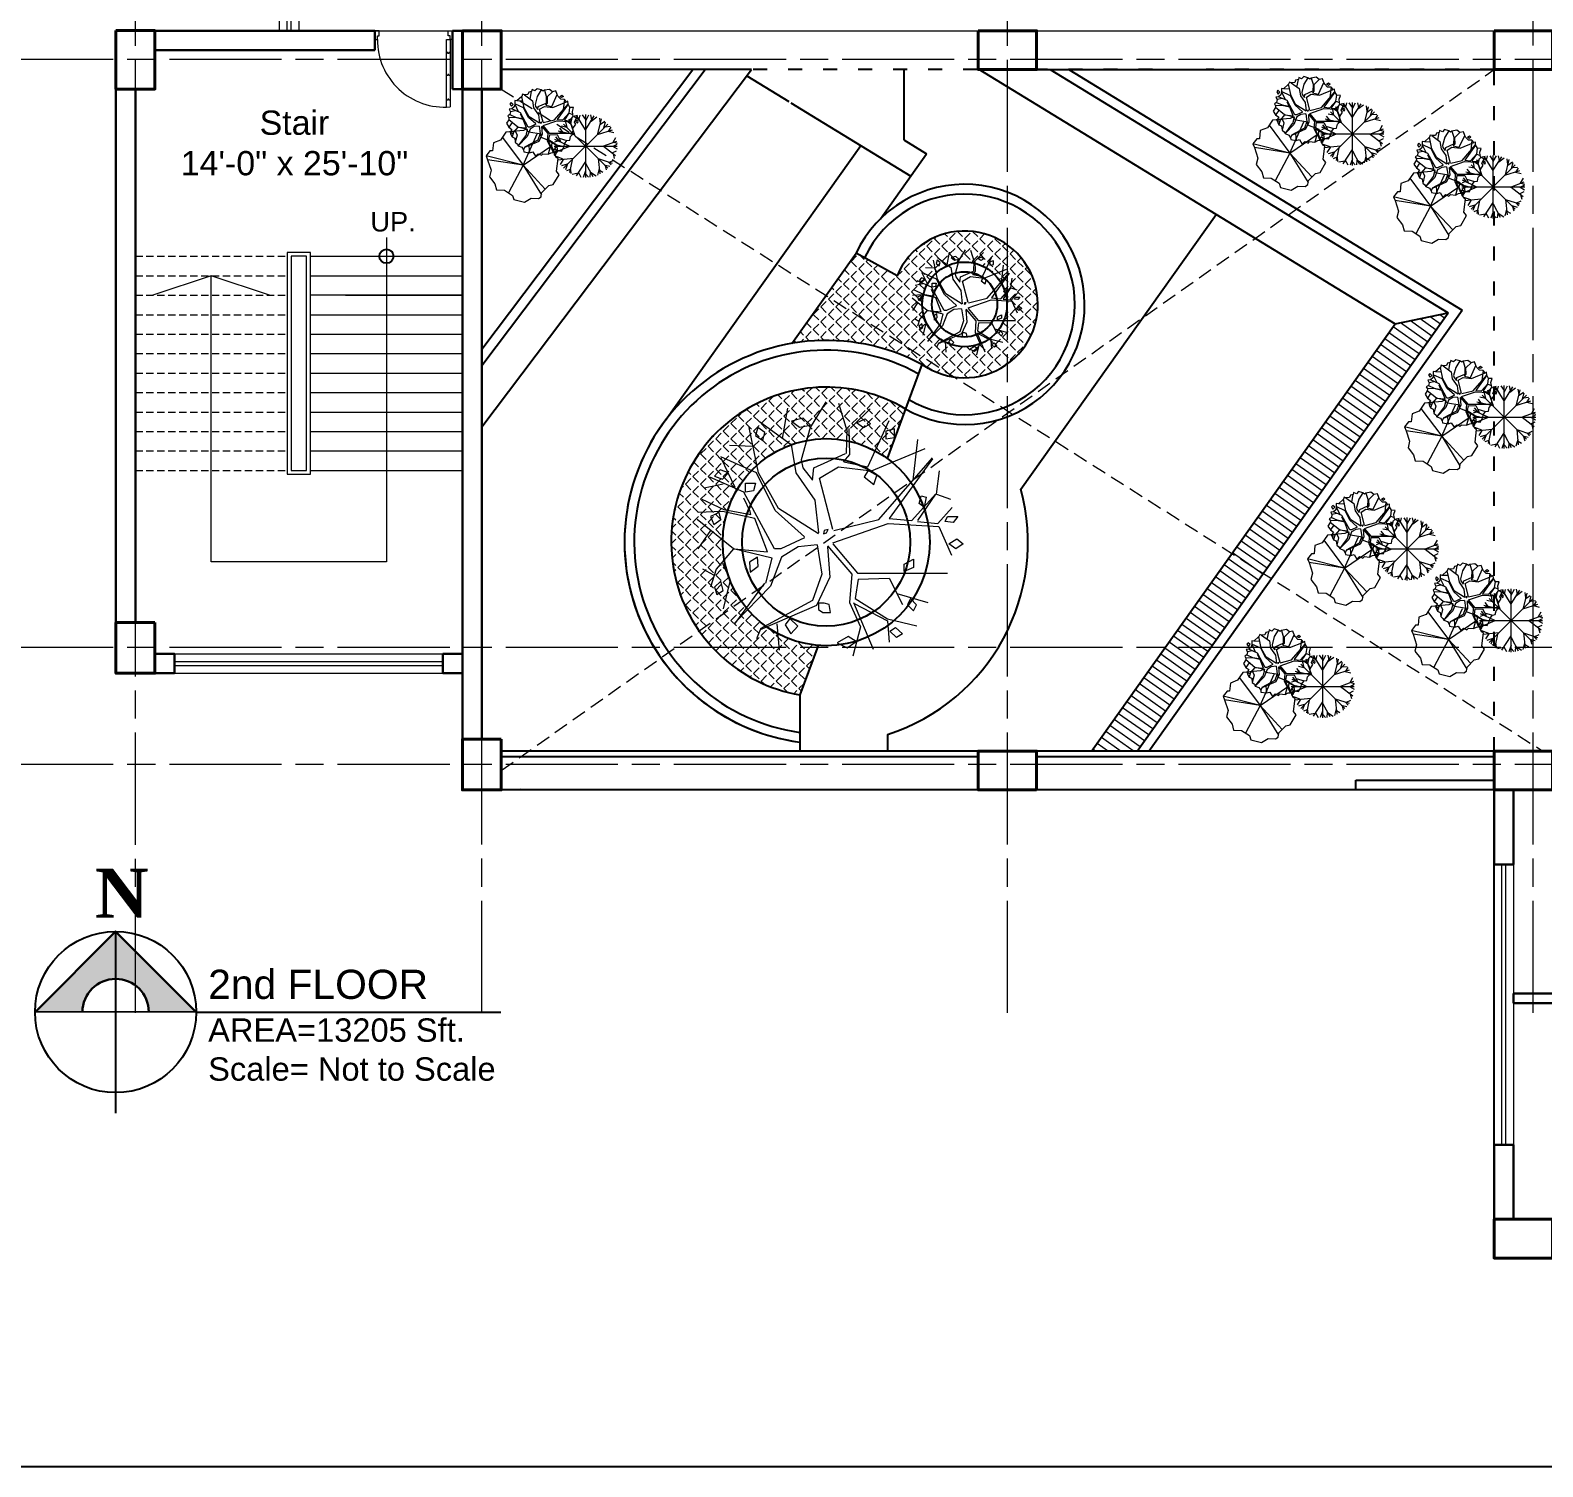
# Model space of a CAD drawing. Header units: inches. Extents: x -12 to 20935469, y -1604 to 24729220.
# Drawn here: x 20916800 to 20917577, y 24718738 to 24719476 of the extents above; entities that cross this region are included whole.
import ezdxf

# ---------------------------------------------------------------- set-up
doc = ezdxf.new("R2010")
doc.units = ezdxf.units.IN
doc.header["$LTSCALE"] = 0.03
doc.header["$MEASUREMENT"] = 0
for name, pattern in [('ACAD_ISO03W100', [30, 12, -18]), ('ACAD_ISO08W100', [36, 24, -3, 6, -3]), ('DASHED2', [0.375, 0.25, -0.125])]:
    doc.linetypes.add(name, pattern=pattern)
for name, color, linetype, lineweight in [('column', 1, 'Continuous', 40), ('Door', 7, 'Continuous', 18), ('Dot', 253, 'Continuous', 0), ('Gas', 21, 'Continuous', 5), ('Grid Line', 252, 'Continuous', 18), ('Hatch', 253, 'Continuous', 15), ('hatch-1', 253, 'Continuous', 5), ('ILLUSTR-TREE', 74, 'Continuous', 0), ('Low Wall', 7, 'Continuous', 30), ('Main Wall', 7, 'Continuous', 30), ('RAIL', 23, 'Continuous', 13), ('STAIR', 46, 'Continuous', 15), ('wind.', 150, 'Continuous', 20)]:
    doc.layers.add(name, color=color, linetype=linetype, lineweight=lineweight)
doc.layers.add('TEXT', color=7, linetype='Continuous')
doc.styles.add('2', font='swisscl.ttf')
doc.styles.add('ATTR', font='romans.shx', dxfattribs={"width": 0.8, "height": 0.7})
doc.styles.get("Standard").update_dxf_attribs({"font": 'timesbd.ttf'})

# ---------------------------------------------------------------- blocks, each defined once
blk = doc.blocks.new('fff')
at = {"layer": 'Grid Line', "color": 252, "linetype": 'ACAD_ISO08W100', "lineweight": 9, "ltscale": 80, "true_color": 0x939598}
for p, q in [((20830948.31, 24723521.1), (20830948.31, 24724698.78)), ((20831126.28, 24723521.11), (20831126.28, 24724698.79)), ((20831396.28, 24723521.11), (20831396.28, 24724698.79)), ((20831666.28, 24723521.12), (20831666.28, 24724698.8)), ((20833096.95, 24724010.75), (20830726.15, 24724010.75)), ((20833096.95, 24723708.72), (20830726.15, 24723708.72)), ((20833096.95, 24723648.75), (20830726.15, 24723648.75))]:
    blk.add_line(p, q, dxfattribs=at)
blk = doc.blocks.new('Door_45')
at = {"layer": 'Door'}
for p, q in [((1.5, 4.97), (1.5, 43.97)), ((3.5, 44.03), (3.5, 4.97)), ((1.5, 40.03), (2.25, 40.03)), ((2.25, 40.03), (2.25, 39.53)), ((2.25, 39.53), (2.75, 39.53)), ((2.75, 39.53), (2.75, 40.03)), ((2.75, 40.03), (3.5, 40.03)), ((1.5, 25.77), (2.25, 25.77)), ((2.25, 25.77), (2.25, 25.27)), ((2.25, 25.27), (2.75, 25.27)), ((2.75, 25.77), (3.5, 25.77)), ((2.75, 25.27), (2.75, 25.77)), ((1.5, 12.57), (2.25, 12.57)), ((2.25, 12.57), (2.25, 13.07)), ((2.25, 13.07), (2.75, 13.07)), ((2.75, 13.07), (2.75, 12.57)), ((2.75, 12.57), (3.5, 12.57)), ((0, -0.03), (0, 4.97)), ((0, 4.97), (1.5, 4.97)), ((3.5, 4.97), (1.5, 4.97)), ((1.5, 4.97), (1.5, 2.97)), ((1.5, 2.97), (2.5, 2.97)), ((2.5, 2.97), (2.5, -0.03)), ((42.5, 3), (42.5, -0.03)), ((43.5, 3), (42.5, 3)), ((45, 5), (43.5, 5)), ((43.5, 5), (43.5, 3)), ((45, -0.03), (45, 5)), ((2.5, -0.03), (0, -0.03)), ((42.5, -0.03), (45, -0.03))]:
    blk.add_line(p, q, dxfattribs=at)
blk.add_arc((4.66, 5.26), 38.84, 359.62325, 94.66847, dxfattribs=at)
blk = doc.blocks.new('TREE_002')
at = {"layer": 'ILLUSTR-TREE'}
for p, q in [((-13173.6, 13892), (-13169.7, 13913.2)), ((-13143.4, 13917.5), (-13154.3, 13899.8)), ((-13134.5, 13916.7), (-13128.5, 13897)), ((-13126.1, 13899.3), (-13112.4, 13912.7)), ((-13190.1, 13868.1), (-13196.7, 13899.8)), ((-13190.6, 13899.8), (-13192.3, 13894.2)), ((-13185.7, 13896.3), (-13190.6, 13899.8)), ((-13189.5, 13904), (-13167.5, 13887.8)), ((-13159, 13906.3), (-13167.2, 13904.2)), ((-13167.2, 13904.2), (-13161.7, 13900)), ((-13161.7, 13900), (-13154, 13901.4)), ((-13154.3, 13899.8), (-13160.4, 13877.2)), ((-13154, 13901.4), (-13159, 13906.3)), ((-13129, 13881.5), (-13128.5, 13898.4)), ((-13127.4, 13899.1), (-13126.8, 13880.8)), ((-13122, 13903), (-13115.9, 13905.8)), ((-13117, 13899.4), (-13122, 13903)), ((-13112.1, 13902.3), (-13117, 13899.4)), ((-13115.9, 13905.8), (-13112.1, 13902.3)), ((-13114.1, 13872.3), (-13099.3, 13904.7)), ((-13095.4, 13898.8), (-13101.6, 13897.1)), ((-13095.4, 13892.7), (-13095.4, 13898.8)), ((-13192.3, 13894.2), (-13187.3, 13890.6)), ((-13187.3, 13890.6), (-13185.7, 13896.3)), ((-13167.5, 13887.8), (-13164.2, 13868.1)), ((-13101.6, 13897.1), (-13101.6, 13891.8)), ((-13101.6, 13891.8), (-13095.4, 13892.7)), ((-13079.5, 13891.3), (-13082.8, 13863.1)), ((-13191.7, 13868.1), (-13216.5, 13879.3)), ((-13216.5, 13878.6), (-13206.6, 13858.2)), ((-13193.9, 13886.4), (-13210.4, 13887.1)), ((-13160.4, 13877.2), (-13159.3, 13871.6)), ((-13151.6, 13871.6), (-13129.6, 13881.5)), ((-13126.8, 13880.8), (-13131.2, 13875.8)), ((-13111.4, 13869.5), (-13074, 13885)), ((-13106.4, 13835.6), (-13069, 13878.6)), ((-13069, 13877.9), (-13099.3, 13836.3)), ((-13217, 13870.2), (-13220.9, 13865.9)), ((-13211, 13868.1), (-13217, 13870.2)), ((-13215.4, 13863.8), (-13211, 13868.1)), ((-13178.5, 13842), (-13191.7, 13868.1)), ((-13176.3, 13843.4), (-13190.1, 13868.1)), ((-13164.2, 13868.1), (-13151, 13849)), ((-13159.3, 13871.6), (-13152.7, 13863.1)), ((-13152.7, 13863.1), (-13151.6, 13871.6)), ((-13147.7, 13864.5), (-13134.5, 13872.3)), ((-13134.5, 13872.3), (-13111.4, 13869.5)), ((-13130.7, 13875.8), (-13114.1, 13872.3)), ((-13113.9, 13869.7), (-13116.7, 13865.3)), ((-13107.8, 13866.2), (-13113.9, 13869.7)), ((-13109.8, 13860), (-13107.8, 13866.2)), ((-13066.3, 13853.2), (-13064.1, 13869.5)), ((-13214.8, 13860.3), (-13228, 13857.5)), ((-13200.5, 13854.7), (-13224.2, 13865.2)), ((-13220.9, 13865.9), (-13215.4, 13863.8)), ((-13199.2, 13860.9), (-13192.3, 13860.9)), ((-13199.2, 13854.7), (-13199.2, 13860.9)), ((-13193.7, 13855.6), (-13199.2, 13854.7)), ((-13192.3, 13860.9), (-13193.7, 13855.6)), ((-13138.4, 13828.6), (-13147.7, 13864.5)), ((-13116.7, 13865.3), (-13109.8, 13860)), ((-13229.7, 13849.7), (-13214.3, 13842.7)), ((-13179.1, 13815.2), (-13200.5, 13854.7)), ((-13196.1, 13841.3), (-13200.5, 13850.4)), ((-13151, 13849), (-13148.3, 13826.4)), ((-13083.3, 13834.9), (-13066.8, 13853.2)), ((-13066.8, 13853.2), (-13079.5, 13834.9)), ((-13078.2, 13846.8), (-13076.8, 13852.1)), ((-13074.7, 13844.2), (-13078.2, 13846.8)), ((-13076.8, 13852.1), (-13073.4, 13851.2)), ((-13073.4, 13851.2), (-13074.7, 13844.2)), ((-13066.3, 13853.2), (-13056.4, 13849.7)), ((-13207.7, 13815.2), (-13233, 13835.6)), ((-13215.4, 13841.3), (-13232.4, 13840.6)), ((-13217.6, 13840.6), (-13223.6, 13837.7)), ((-13223.6, 13837.7), (-13221.4, 13832.1)), ((-13221.4, 13832.1), (-13216.5, 13835.6)), ((-13216.5, 13835.6), (-13217.6, 13840.6)), ((-13192.8, 13836.3), (-13215.4, 13841.3)), ((-13214.3, 13842.7), (-13195.6, 13839.1)), ((-13195.6, 13839.1), (-13196.1, 13841.3)), ((-13184, 13813), (-13192.8, 13836.3)), ((-13158.2, 13823.6), (-13178.5, 13842)), ((-13148.3, 13825.7), (-13176.3, 13843.4)), ((-13137.8, 13827.9), (-13106.4, 13835.6)), ((-13099.3, 13836.3), (-13083.3, 13834.9)), ((-13065.2, 13832.8), (-13055.3, 13844.1)), ((-13060.2, 13834.2), (-13058.6, 13837.7)), ((-13058.6, 13837.7), (-13051.4, 13837.7)), ((-13051.4, 13837.7), (-13054.7, 13833.5)), ((-13223.6, 13827.9), (-13232.4, 13815.2)), ((-13144.4, 13827.9), (-13145, 13825.7)), ((-13145, 13825.7), (-13142.8, 13826.4)), ((-13141.7, 13828.6), (-13144.4, 13827.9)), ((-13142.8, 13826.4), (-13141.7, 13828.6)), ((-13138.4, 13819.4), (-13099.8, 13832.8)), ((-13099.8, 13832.8), (-13064.6, 13830.7)), ((-13079.5, 13834.2), (-13065.2, 13832.8)), ((-13064.6, 13830.7), (-13055.8, 13810.9)), ((-13054.7, 13833.5), (-13060.2, 13834.2)), ((-13207.7, 13815.2), (-13219.8, 13801.1)), ((-13180.7, 13808.8), (-13207.7, 13815.2)), ((-13207.1, 13815.2), (-13184, 13813)), ((-13174.7, 13815.2), (-13179.1, 13815.2)), ((-13158.2, 13822.9), (-13174.7, 13815.2)), ((-13162.6, 13816.6), (-13174.1, 13809.5)), ((-13149.4, 13818), (-13162.6, 13816.6)), ((-13149.4, 13818), (-13146.1, 13797.5)), ((-13142.2, 13817.3), (-13125.2, 13797.5)), ((-13142.2, 13816.6), (-13140.6, 13795.4)), ((-13138.4, 13818.7), (-13121.3, 13798.2)), ((-13057.6, 13818.7), (-13052.1, 13822.2)), ((-13052.7, 13815.2), (-13057.6, 13818.7)), ((-13047.7, 13818.7), (-13052.7, 13815.2)), ((-13052.1, 13822.2), (-13047.7, 13818.7)), ((-13215.4, 13805.3), (-13209.9, 13793.3)), ((-13191, 13809.5), (-13196.5, 13806)), ((-13196.5, 13806), (-13196, 13798.9)), ((-13196, 13798.9), (-13190.5, 13803.2)), ((-13190.5, 13803.2), (-13191, 13809.5)), ((-13185.1, 13791.2), (-13180.7, 13808.8)), ((-13174.1, 13809.5), (-13181.8, 13789.1)), ((-13088.8, 13804.4), (-13082.2, 13807.9)), ((-13088.8, 13799.5), (-13088.8, 13804.4)), ((-13082.2, 13807.9), (-13082.2, 13802.3)), ((-13221.4, 13796.8), (-13229.1, 13801.1)), ((-13219.8, 13801.1), (-13223.6, 13788.4)), ((-13216.5, 13792.6), (-13220.9, 13788.4)), ((-13214.8, 13786.2), (-13216.5, 13792.6)), ((-13209.9, 13793.3), (-13214.8, 13773.5)), ((-13146.1, 13797.5), (-13152.7, 13779.2)), ((-13140.6, 13795.4), (-13149.9, 13775.7)), ((-13125.2, 13797.5), (-13126.8, 13777.8)), ((-13120.7, 13794), (-13122.9, 13780.6)), ((-13121.3, 13798.2), (-13058.6, 13798.2)), ((-13120.7, 13794), (-13099.3, 13794.7)), ((-13099.3, 13794.7), (-13089.9, 13776.4)), ((-13082.2, 13802.3), (-13088.8, 13799.5)), ((-13220.9, 13788.4), (-13219.2, 13783.4)), ((-13219.2, 13783.4), (-13214.8, 13786.2)), ((-13206.6, 13763), (-13185.7, 13791.2)), ((-13181.8, 13789.1), (-13206.6, 13763.7)), ((-13093.8, 13784.1), (-13072.3, 13777.8)), ((-13152.7, 13779.2), (-13189, 13759.4)), ((-13149.9, 13775.7), (-13189, 13758.7)), ((-13144.4, 13777.3), (-13148.3, 13777.3)), ((-13148.3, 13777.3), (-13148.3, 13773)), ((-13148.3, 13773), (-13145.5, 13770.9)), ((-13141.1, 13776.5), (-13144.4, 13777.3)), ((-13140, 13770.9), (-13141.1, 13776.5)), ((-13126.8, 13777.8), (-13119.1, 13760.9)), ((-13124, 13777.8), (-13110.3, 13745.3)), ((-13123.5, 13777.1), (-13100.4, 13765.1)), ((-13122.9, 13780.6), (-13100.4, 13766.5)), ((-13084.4, 13780.7), (-13086.4, 13776.3)), ((-13086.4, 13776.3), (-13082.3, 13771.9)), ((-13080.2, 13776.3), (-13084.4, 13780.7)), ((-13082.3, 13771.9), (-13080.2, 13776.3)), ((-13177.4, 13763), (-13175.8, 13744.6)), ((-13168.3, 13766.6), (-13171.7, 13762.2)), ((-13171.7, 13762.2), (-13167.6, 13756)), ((-13162.8, 13761.3), (-13168.3, 13766.6)), ((-13167.6, 13756), (-13162.8, 13761.3)), ((-13145.5, 13770.9), (-13140, 13770.9)), ((-13119.1, 13760.9), (-13124.6, 13740.4)), ((-13100.4, 13766.5), (-13080, 13761.6)), ((-13100.4, 13765.1), (-13099.3, 13750.3)), ((-13189, 13758.7), (-13191.7, 13752.4)), ((-13127.7, 13754.2), (-13135.3, 13749.8)), ((-13128.4, 13746.3), (-13122.2, 13750.7)), ((-13122.2, 13750.7), (-13127.7, 13754.2)), ((-13098.8, 13757.8), (-13094.7, 13760.4)), ((-13094, 13753.4), (-13098.8, 13757.8)), ((-13094.7, 13760.4), (-13089.9, 13756)), ((-13089.9, 13756), (-13094, 13753.4)), ((-13135.3, 13749.8), (-13128.4, 13746.3))]:
    blk.add_line(p, q, dxfattribs=at)
at = {"layer": 'ILLUSTR-TREE', "style": 'ATTR', "width": 0.8, "flags": 9}
blk.add_attdef('ESTCODE', (-13144.4, 13827.9), '', height=1.05, dxfattribs=at)
blk = doc.blocks.new('TREE_009')
at = {"layer": 'ILLUSTR-TREE'}
for p, q in [((-12222.4, 13880.3), (-12222.4, 13870.7)), ((-12216.4, 13879.1), (-12222.4, 13880.3)), ((-12202.6, 13891.8), (-12216.4, 13879.1)), ((-12199.9, 13878.4), (-12216.4, 13879.1)), ((-12200.4, 13897.9), (-12202.6, 13891.8)), ((-12196, 13860.1), (-12202.6, 13891.8)), ((-12195.5, 13896.1), (-12200.4, 13897.9)), ((-12185.9, 13897), (-12195.5, 13896.1)), ((-12195.5, 13896.1), (-12173.5, 13879.8)), ((-12183.2, 13903.2), (-12185.9, 13897)), ((-12175.7, 13905.2), (-12183.2, 13903.2)), ((-12179.5, 13884.1), (-12175.7, 13905.2)), ((-12174.2, 13910.3), (-12175.7, 13905.2)), ((-12166.7, 13906.7), (-12174.2, 13910.3)), ((-12173.5, 13879.8), (-12170.2, 13860.1)), ((-12160.5, 13912.9), (-12166.7, 13906.7)), ((-12160.3, 13891.8), (-12166.3, 13869.3)), ((-12149.3, 13909.5), (-12160.5, 13912.9)), ((-12149.3, 13909.5), (-12160.3, 13891.8)), ((-12144, 13905.9), (-12149.3, 13909.5)), ((-12140.5, 13908.8), (-12144, 13905.9)), ((-12126.8, 13911.1), (-12140.5, 13908.8)), ((-12140.5, 13908.8), (-12134.4, 13889)), ((-12135, 13873.5), (-12134.4, 13890.4)), ((-12133.3, 13891.1), (-12132.7, 13872.8)), ((-12132.1, 13891.3), (-12118.3, 13904.7)), ((-12118.3, 13904.7), (-12126.8, 13911.1)), ((-12120.1, 13864.3), (-12105.2, 13896.8)), ((-12108.9, 13906.7), (-12118.3, 13904.7)), ((-12117.3, 13861.5), (-12079.9, 13877)), ((-12105.2, 13896.8), (-12108.9, 13906.7)), ((-12102.7, 13891.7), (-12105.2, 13896.8)), ((-12095.1, 13883.8), (-12102.7, 13891.7)), ((-12097.9, 13891.8), (-12092.4, 13895.4)), ((-12093, 13888.3), (-12097.9, 13891.8)), ((-12085.4, 13883.4), (-12095.1, 13883.8)), ((-12088, 13891.8), (-12093, 13888.3)), ((-12092.4, 13895.4), (-12088, 13891.8)), ((-12085.4, 13883.4), (-12088.7, 13855.2)), ((-12079.9, 13877), (-12085.4, 13883.4)), ((-12075.9, 13878.5), (-12079.9, 13877)), ((-12075, 13870.7), (-12075.9, 13878.5)), ((-12235.6, 13841.8), (-12241.6, 13838)), ((-12241.6, 13838), (-12238.4, 13832.6)), ((-12230.1, 13857.3), (-12237.5, 13856.5)), ((-12237.5, 13856.5), (-12234, 13849.5)), ((-12234, 13849.5), (-12235.6, 13841.8)), ((-12235.6, 13841.8), (-12220.2, 13834.7)), ((-12232, 13875), (-12235.4, 13870.6)), ((-12235.4, 13870.6), (-12231.3, 13864.4)), ((-12220.8, 13852.3), (-12234, 13849.5)), ((-12226.5, 13869.7), (-12232, 13875)), ((-12231.3, 13864.4), (-12226.5, 13869.7)), ((-12223.7, 13862.7), (-12230.1, 13857.3)), ((-12206.5, 13846.7), (-12230.1, 13857.3)), ((-12222.4, 13870.7), (-12223.7, 13862.7)), ((-12197.7, 13860.1), (-12222.4, 13871.4)), ((-12222.4, 13870.7), (-12212.5, 13850.2)), ((-12220.2, 13834.7), (-12201.5, 13831.2)), ((-12185, 13807.2), (-12206.5, 13846.7)), ((-12202.1, 13833.3), (-12206.5, 13842.5)), ((-12184.5, 13834), (-12197.7, 13860.1)), ((-12182.3, 13835.4), (-12196, 13860.1)), ((-12164.1, 13815.7), (-12184.5, 13834)), ((-12154.2, 13817.8), (-12182.3, 13835.4)), ((-12170.2, 13860.1), (-12157, 13841.1)), ((-12166.3, 13869.3), (-12165.2, 13863.6)), ((-12165.2, 13863.6), (-12158.6, 13855.2)), ((-12158.6, 13855.2), (-12157.5, 13863.6)), ((-12157.5, 13863.6), (-12135.5, 13873.5)), ((-12157, 13841.1), (-12154.2, 13818.5)), ((-12153.7, 13856.6), (-12140.5, 13864.3)), ((-12144.3, 13820.6), (-12153.7, 13856.6)), ((-12140.5, 13864.3), (-12117.3, 13861.5)), ((-12132.7, 13872.8), (-12137.2, 13867.9)), ((-12136.6, 13867.9), (-12120.1, 13864.3)), ((-12112.4, 13827.6), (-12075, 13870.7)), ((-12075, 13870), (-12105.2, 13828.4)), ((-12089.3, 13826.9), (-12072.8, 13845.3)), ((-12072.8, 13845.3), (-12085.4, 13826.9)), ((-12070, 13861.5), (-12075, 13870.7)), ((-12072.2, 13845.3), (-12070, 13861.5)), ((-12072.2, 13845.3), (-12062.3, 13841.8)), ((-12071.1, 13824.8), (-12061.2, 13836.1)), ((-12060.1, 13860.9), (-12070, 13861.5)), ((-12063.5, 13850.3), (-12060.1, 13860.9)), ((-12062.3, 13841.8), (-12063.5, 13850.3)), ((-12061.2, 13836.1), (-12062.3, 13841.8)), ((-12049.1, 13838.8), (-12061.2, 13836.1)), ((-12058, 13820.3), (-12049.1, 13838.8)), ((-12238.9, 13827.6), (-12245.1, 13817.7)), ((-12245.1, 13817.7), (-12238.4, 13807.2)), ((-12238.4, 13832.6), (-12238.9, 13827.6)), ((-12213.6, 13807.2), (-12238.9, 13827.6)), ((-12221.3, 13833.3), (-12238.4, 13832.6)), ((-12229.6, 13819.9), (-12238.4, 13807.2)), ((-12238.4, 13807.2), (-12229.9, 13800.9)), ((-12229.9, 13800.9), (-12235.1, 13793.1)), ((-12227.4, 13788.9), (-12235.1, 13793.1)), ((-12235.1, 13793.1), (-12232.7, 13786.8)), ((-12225.7, 13793.1), (-12229.6, 13780.4)), ((-12213.6, 13807.2), (-12225.7, 13793.1)), ((-12198.8, 13828.4), (-12221.3, 13833.3)), ((-12221.3, 13797.3), (-12215.8, 13785.3)), ((-12186.7, 13800.8), (-12213.6, 13807.2)), ((-12213.1, 13807.2), (-12190, 13805.1)), ((-12201.5, 13831.2), (-12202.1, 13833.3)), ((-12190, 13805.1), (-12198.8, 13828.4)), ((-12191.1, 13783.2), (-12186.7, 13800.8)), ((-12180.1, 13801.6), (-12187.8, 13781.1)), ((-12180.6, 13807.2), (-12185, 13807.2)), ((-12164.1, 13815), (-12180.6, 13807.2)), ((-12168.5, 13808.6), (-12180.1, 13801.6)), ((-12155.3, 13810), (-12168.5, 13808.6)), ((-12155.3, 13810), (-12152, 13789.6)), ((-12150.4, 13819.9), (-12150.9, 13817.8)), ((-12150.9, 13817.8), (-12148.7, 13818.5)), ((-12147.6, 13820.6), (-12150.4, 13819.9)), ((-12148.7, 13818.5), (-12147.6, 13820.6)), ((-12148.2, 13809.3), (-12131.1, 13789.6)), ((-12148.2, 13808.6), (-12146.5, 13787.4)), ((-12144.3, 13811.4), (-12105.8, 13824.8)), ((-12144.3, 13810.7), (-12127.2, 13790.3)), ((-12143.8, 13819.9), (-12112.4, 13827.6)), ((-12105.8, 13824.8), (-12070.6, 13822.7)), ((-12105.2, 13828.4), (-12089.3, 13826.9)), ((-12085.4, 13826.2), (-12071.1, 13824.8)), ((-12070.6, 13822.7), (-12061.8, 13803)), ((-12064.5, 13790.3), (-12061.4, 13796.5)), ((-12061.8, 13803), (-12053.9, 13815)), ((-12061.4, 13796.5), (-12061.8, 13803)), ((-12053.9, 13815), (-12058, 13820.3)), ((-12051.8, 13826.5), (-12053.9, 13822.1)), ((-12053.9, 13822.1), (-12049.7, 13817.7)), ((-12047.7, 13822.1), (-12051.8, 13826.5)), ((-12049.7, 13817.7), (-12047.7, 13822.1)), ((-12232.7, 13786.8), (-12229.6, 13780.4)), ((-12229.6, 13780.4), (-12222.4, 13777.1)), ((-12222.4, 13777.1), (-12220.8, 13765.6)), ((-12215.8, 13785.3), (-12220.8, 13765.6)), ((-12220.8, 13765.6), (-12214.8, 13760.4)), ((-12214.8, 13760.4), (-12212.5, 13755.7)), ((-12212.5, 13755), (-12191.6, 13783.2)), ((-12187.8, 13781.1), (-12212.5, 13755.7)), ((-12212.5, 13755.7), (-12202.4, 13751.6)), ((-12202.4, 13751.6), (-12197.7, 13744.4)), ((-12194.9, 13750.8), (-12197.7, 13744.4)), ((-12158.6, 13771.2), (-12194.9, 13751.5)), ((-12155.9, 13767.7), (-12194.9, 13750.8)), ((-12183.4, 13755), (-12181.7, 13736.7)), ((-12152, 13789.6), (-12158.6, 13771.2)), ((-12146.5, 13787.4), (-12155.9, 13767.7)), ((-12131.1, 13789.6), (-12132.7, 13769.8)), ((-12132.7, 13769.8), (-12125, 13752.9)), ((-12125, 13752.9), (-12130.5, 13732.4)), ((-12130, 13769.8), (-12116.2, 13737.4)), ((-12129.4, 13769.1), (-12106.3, 13757.1)), ((-12126.7, 13786), (-12128.9, 13772.6)), ((-12128.9, 13772.6), (-12106.3, 13758.5)), ((-12127.2, 13790.3), (-12064.5, 13790.3)), ((-12126.7, 13786), (-12105.2, 13786.7)), ((-12106.3, 13758.5), (-12086, 13753.6)), ((-12106.3, 13757.1), (-12105.2, 13742.3)), ((-12105.2, 13786.7), (-12095.9, 13768.4)), ((-12099.7, 13776.2), (-12078.3, 13769.8)), ((-12093.1, 13741), (-12086, 13753.6)), ((-12086, 13753.6), (-12084.8, 13761.3)), ((-12084.8, 13761.3), (-12078.3, 13769.8)), ((-12078.3, 13769.8), (-12070.4, 13771)), ((-12070.4, 13771), (-12068.3, 13781.5)), ((-12068.3, 13781.5), (-12063.5, 13786.8)), ((-12063.5, 13786.8), (-12064.5, 13790.3)), ((-12197.7, 13744.4), (-12196.9, 13739.2)), ((-12196.9, 13739.2), (-12181.7, 13736.7)), ((-12181.7, 13736.7), (-12172.8, 13739.2)), ((-12172.8, 13739.2), (-12165.3, 13726.9)), ((-12165.3, 13726.9), (-12157.7, 13733.9)), ((-12157.7, 13733.9), (-12148.8, 13729.5)), ((-12148.8, 13729.5), (-12144.6, 13733.9)), ((-12144.6, 13733.9), (-12130.5, 13732.4)), ((-12130.5, 13732.4), (-12122, 13736.6)), ((-12122, 13736.6), (-12116.2, 13737.4)), ((-12116.2, 13737.4), (-12112.3, 13748)), ((-12108.3, 13740.7), (-12113.8, 13737.2)), ((-12113.8, 13737.2), (-12113.2, 13730.1)), ((-12113.2, 13730.1), (-12107.7, 13734.4)), ((-12112.3, 13748), (-12105.2, 13742.3)), ((-12107.7, 13734.4), (-12108.3, 13740.7)), ((-12105.2, 13742.3), (-12093.1, 13741))]:
    blk.add_line(p, q, dxfattribs=at)
at = {"layer": 'ILLUSTR-TREE', "style": 'ATTR', "width": 0.8, "flags": 9}
blk.add_attdef('ESTCODE', (-12147.6, 13820.6), '', height=1.05, dxfattribs=at)
blk = doc.blocks.new('TREE_018')
at = {"layer": 'ILLUSTR-TREE'}
for p, q in [((-11106, 14107.7), (-11119.7, 14087.4)), ((-11115.1, 14094.2), (-11061.1, 14022.2)), ((-11060.6, 14112.1), (-11106, 14107.7)), ((-11061.1, 14022.2), (-11025.1, 14103.2)), ((-11053.7, 14115.6), (-11060.6, 14112.1)), ((-11046.1, 14107.7), (-11053.7, 14115.6)), ((-11014.5, 14102.4), (-11046.1, 14107.7)), ((-11014.5, 14094.4), (-11014.5, 14102.4)), ((-10985.6, 14083), (-11014.5, 14094.4)), ((-11147.2, 14059.2), (-11157.5, 14046)), ((-11140.4, 14059.2), (-11147.2, 14059.2)), ((-11138.3, 14080.3), (-11140.4, 14059.2)), ((-11119.7, 14087.4), (-11138.3, 14080.3)), ((-11061.1, 14022.2), (-10987.7, 14072.4)), ((-10987, 14070.6), (-10985.6, 14083)), ((-10975.3, 14042.4), (-10987, 14070.6)), ((-11061.1, 14022.2), (-11157.5, 14046)), ((-11157.5, 14046), (-11153.4, 14036.3)), ((-11061.1, 14022.2), (-11153.4, 14036.3)), ((-11153.4, 14036.3), (-11144.5, 14008.9)), ((-11061.1, 14022.2), (-11099.1, 13950.3)), ((-11061.1, 14022.2), (-11003.8, 13960)), ((-11061.1, 14022.2), (-11013.8, 13945.4)), ((-10970.5, 14039.8), (-10975.3, 14042.4)), ((-10974.6, 14006.3), (-10970.5, 14039.8)), ((-11144.5, 14008.9), (-11148.6, 13992.2)), ((-11148.6, 13992.2), (-11134.2, 13973.7)), ((-10982.9, 13971.9), (-10967.7, 13997.5)), ((-10967.7, 13997.5), (-10974.6, 14006.3)), ((-11134.2, 13973.7), (-11130, 13957.8)), ((-11130, 13957.8), (-11109.4, 13956.9)), ((-11109.4, 13956.9), (-11088.8, 13943.7)), ((-11088.8, 13943.7), (-11085.3, 13933.1)), ((-11021.4, 13935.7), (-11014.5, 13940.2)), ((-11014.5, 13940.2), (-11013.1, 13950.7)), ((-11013.1, 13950.7), (-10994.6, 13969.2)), ((-10994.6, 13969.2), (-10982.9, 13971.9)), ((-11085.3, 13933.1), (-11057.8, 13926)), ((-11057.8, 13926), (-11040.6, 13936.6)), ((-11040.6, 13936.6), (-11021.4, 13935.7))]:
    blk.add_line(p, q, dxfattribs=at)
at = {"layer": 'ILLUSTR-TREE', "style": 'ATTR', "width": 0.8, "flags": 9}
blk.add_attdef('ESTCODE', (-11061.1, 14022.2), '', height=1.05, dxfattribs=at)
blk = doc.blocks.new('TREE_007')
at = {"layer": 'ILLUSTR-TREE'}
for p, q in [((-12375.6, 14090.8), (-12501.6, 13964.8)), ((-12501.6, 14090.8), (-12375.6, 13964.8)), ((-12491.7, 14081.1), (-12495, 14097.3)), ((-12480.7, 14091), (-12492.8, 14099.4)), ((-12469.7, 14059.9), (-12485.7, 14105.1)), ((-12481.3, 14091.7), (-12477.4, 14109.3)), ((-12456, 14102.3), (-12471.4, 14111.4)), ((-12438.9, 14074.7), (-12463.7, 14114.2)), ((-12457.6, 14104.4), (-12454.9, 14116.4)), ((-12438.3, 14103.7), (-12447.7, 14117.1)), ((-12438.6, 13937.8), (-12438.6, 14117.8)), ((-12438.3, 14100.1), (-12429.5, 14117.1)), ((-12438.3, 14075.5), (-12414.1, 14114.2)), ((-12420.7, 14103), (-12423.5, 14117.1)), ((-12422.9, 14099.4), (-12407, 14111.4)), ((-12403.7, 14062.8), (-12393.2, 14105.8)), ((-12396.5, 14092.4), (-12398.7, 14107.9)), ((-12396.5, 14090.3), (-12383.9, 14099.4)), ((-12386.6, 14080.4), (-12381.7, 14097.3)), ((-12516.5, 14043), (-12527.5, 14039.5)), ((-12485.1, 14027.5), (-12526.4, 14047.2)), ((-12513.7, 14041.6), (-12523.6, 14054.3)), ((-12504.9, 14067.7), (-12521.4, 14062.8)), ((-12470.8, 14059.9), (-12517, 14070.5)), ((-12503.3, 14067), (-12512.6, 14079)), ((-12492.3, 14081.1), (-12508.2, 14084.6)), ((-12405.3, 14061.3), (-12362.4, 14074.7)), ((-12389.4, 14027.5), (-12349.8, 14042.3)), ((-12382.8, 14083.2), (-12369, 14084.6)), ((-12374.5, 14070.5), (-12358.6, 14066.3)), ((-12372.9, 14071.2), (-12366.3, 14081.8)), ((-12360.2, 14038.8), (-12352.5, 14052.9)), ((-12528.6, 14027.8), (-12348.6, 14027.8)), ((-12516.5, 14027.5), (-12528, 14021.1)), ((-12518.1, 14026.8), (-12527.5, 14033.8)), ((-12485.1, 14026.8), (-12526.9, 14009.2)), ((-12515.9, 14014.1), (-12526.9, 14017.6)), ((-12520.3, 14012), (-12525.3, 14005.6)), ((-12387.7, 14027.5), (-12353.1, 14000.7)), ((-12363, 14008.4), (-12350.3, 14014.8)), ((-12361.9, 14027.5), (-12349.2, 14019.7)), ((-12360.2, 14027.5), (-12349.2, 14033.8)), ((-12360.2, 14006.3), (-12356.9, 13992.9)), ((-12358.6, 14038.8), (-12349.2, 14036)), ((-12502.7, 13990.8), (-12522.5, 13997.9)), ((-12473.6, 13992.9), (-12518.7, 13988)), ((-12502.7, 13989.4), (-12511.5, 13975.3)), ((-12491.2, 13976), (-12507.7, 13971.1)), ((-12491.2, 13974.6), (-12496.7, 13960.5)), ((-12482.9, 13961.2), (-12493.9, 13957)), ((-12477.4, 13988.7), (-12485.1, 13952)), ((-12482.4, 13961.2), (-12481.3, 13949.2)), ((-12439.4, 13983.8), (-12465.9, 13942.9)), ((-12438.9, 13957), (-12445.5, 13938.6)), ((-12438.9, 13979.5), (-12418.5, 13941.4)), ((-12400.4, 13964), (-12405.3, 13945)), ((-12403.1, 13992.2), (-12363.5, 13979.5)), ((-12403.1, 13992.2), (-12398.7, 13948.5)), ((-12399.3, 13959.1), (-12389.4, 13953.4)), ((-12385.5, 13974.6), (-12370.1, 13970.4)), ((-12383.3, 13972.5), (-12380, 13959.8)), ((-12374, 13983.1), (-12366.3, 13973.9)), ((-12370.7, 13982.3), (-12358.6, 13988)), ((-12460.4, 13950.6), (-12477.4, 13947.1)), ((-12459.3, 13952.7), (-12452.1, 13939.3)), ((-12438.3, 13947.8), (-12430.6, 13939.3)), ((-12425.7, 13953.4), (-12426.8, 13939.3)), ((-12424.6, 13953.4), (-12408.6, 13942.9))]:
    blk.add_line(p, q, dxfattribs=at)
at = {"layer": 'ILLUSTR-TREE', "style": 'ATTR', "width": 0.8, "flags": 9}
blk.add_attdef('ESTCODE', (-12438.6, 14027.8), '', height=1.05, dxfattribs=at)

msp = doc.modelspace()

# ---------------------------------------------------------------- hatches: boundary and pattern name
at = {"layer": 'hatch-1'}
h = msp.add_hatch(dxfattribs=at)
h.set_pattern_fill('ANGLE', color=256, scale=20, angle=315)
h.set_pattern_definition([(315, (88129.8156, 1006.44), (3.8890872965, 3.8890872965), [4, -1.5]), (45, (88129.8156, 1006.44), (-3.8890872965, 3.8890872965), [4, -1.5])])
h.paths.add_polyline_path([(20917245.5, 24719349.59), (20917224.42, 24719361.22), (20917191.43, 24719314.83, -0.177815), (20917261.71, 24719302.01, 2.616068)])
h.paths.add_polyline_path([(20917258.41, 24719334.85, -1), (20917301.94, 24719334.85, -1)], flags=16)
h.paths.add_polyline_path([(20917263.41, 24719334.85, -1), (20917296.94, 24719334.85, -1)], flags=0)
h = msp.add_hatch(dxfattribs=at)
h.set_pattern_fill('ANGLE', color=256, scale=20, angle=315)
h.set_pattern_definition([(315, (77754.1823, 25284.3755), (3.8890872965, 3.8890872965), [4, -1.5]), (45, (77754.1823, 25284.3755), (-3.8890872965, 3.8890872965), [4, -1.5])])
h.paths.add_polyline_path([(20917249.76, 24719281.19, 0.806908), (20917143.81, 24719167.17), (20917165.41, 24719182.42, -0.152783), (20917155.93, 24719212.73, -0.61288), (20917240.38, 24719255.74)])
h.paths.add_polyline_path([(20917204.98, 24719159.71, -0.225355), (20917165.41, 24719182.42), (20917143.81, 24719167.17, 0.200401), (20917195.6, 24719134.26)])
at = {"layer": 'Low Wall'}
h = msp.add_hatch(color=256, dxfattribs=at)
h.paths.add_polyline_path([(20916827.03, 24718971.37), (20916802.66, 24718971.37), (20916844.07, 24719012.79), (20916844.07, 24718988.41, 0.414214)])
h.paths.add_polyline_path([(20916844.07, 24718988.41), (20916844.07, 24719012.79), (20916885.48, 24718971.37), (20916861.11, 24718971.37, 0.414214)])

# ---------------------------------------------------------------- linework, layer by layer
for p, q in [((20917032.2, 24719271.98), (20917170.7, 24719455.44)), ((20917032.2, 24719311.81), (20917140.63, 24719455.44)), ((20917032.2, 24719303.52), (20917146.9, 24719455.44)), ((20917170.7, 24719455.44), (20917042.2, 24719455.44)), ((20917168.29, 24719452.25), (20917189.93, 24719439.03)), ((20917189.88, 24719455.44), (20917189.93, 24719455.41)), ((20917248.93, 24719455.44), (20917248.93, 24719419.35)), ((20917287.2, 24719455.79), (20917501.37, 24719324.91)), ((20917317.2, 24719455.44), (20917552.2, 24719455.44)), ((20917324.22, 24719455.44), (20917528.65, 24719330.5)), ((20917333.8, 24719455.44), (20917535.83, 24719331.97)), ((20917190.93, 24719438.41), (20917201.49, 24719431.96)), ((20917201.49, 24719431.96), (20917252.54, 24719400.76)), ((20917248.93, 24719419.35), (20917260.67, 24719412.18)), ((20917126.62, 24719275.44), (20917226.9, 24719416.43)), ((20917236.98, 24719378.88), (20917260.67, 24719412.18)), ((20917309.08, 24719239.98), (20917409.44, 24719381.09)), ((20917191.43, 24719314.83), (20917224.42, 24719361.22)), ((20917245.5, 24719349.59), (20917224.42, 24719361.22)), ((20917368.78, 24719105.44), (20917528.65, 24719330.5)), ((20917374.91, 24719105.44), (20917535.83, 24719331.97)), ((20917501.37, 24719324.91), (20917528.65, 24719330.5)), ((20917345.47, 24719105.44), (20917501.37, 24719324.91)), ((20917258.17, 24719304), (20917240.38, 24719255.74)), ((20917204.98, 24719159.71), (20917195.6, 24719134.26)), ((20917195.6, 24719134.26), (20917195.6, 24719105.44)), ((20917240.54, 24719113.98), (20917240.54, 24719105.44)), ((20917287.2, 24719105.45), (20917042.2, 24719105.45)), ((20917287.2, 24719105.44), (20917042.2, 24719105.44)), ((20917287.2, 24719102.45), (20917042.2, 24719102.45)), ((20917287.2, 24719102.44), (20917042.2, 24719102.44)), ((20917481.2, 24719105.44), (20917317.2, 24719105.44)), ((20917552.2, 24719105.44), (20917317.2, 24719105.44)), ((20917481.2, 24719102.44), (20917317.2, 24719102.44)), ((20917552.2, 24719102.44), (20917317.2, 24719102.44)), ((20917481.2, 24719085.44), (20917042.2, 24719085.45)), ((20917277.18, 24719085.59), (20917052.18, 24719085.6)), ((20917101.33, 24719085.6), (20917101.33, 24719085.6)), ((20916844.07, 24719012.79), (20916844.07, 24718919.41)), ((20916885.48, 24718971.37), (20917041.97, 24718971.37))]:
    msp.add_line(p, q)
at = {"linetype": 'ACAD_ISO03W100', "ltscale": 20}
for p, q in [((20917376.7, 24719455.44), (20917042.2, 24719455.44)), ((20917552.2, 24719455.44), (20917404.26, 24719455.44)), ((20917552.2, 24719105.44), (20917552.2, 24719455.44))]:
    msp.add_line(p, q, dxfattribs=at)
msp.add_lwpolyline([(20917481.2, 24719090.44), (20917552.2, 24719090.44), (20917552.2, 24719085.44), (20917481.2, 24719085.44)], close=True)
for points in [[(20918237.67, 24719085.42), (20918237.67, 24718844.97), (20917552.2, 24718844.97), (20917552.2, 24719085.44)], [(20916885.45, 24718971.41), (20916802.66, 24718971.34)]]:
    msp.add_lwpolyline(points)
for centre, radius in [((20916983.17, 24719359.57), 3.61), ((20917280.18, 24719334.85), 21.77), ((20917280.18, 24719334.85), 16.77), ((20917209.11, 24719212.73), 53.18), ((20917209.11, 24719212.73), 43.18), ((20916844.07, 24718971.37), 41.41)]:
    msp.add_circle(centre, radius)
for centre, radius, start, end in [((20917280.18, 24719334.85), 61.68, 240.38426, 154.68768), ((20917280.18, 24719334.85), 56.68, 239.62136, 154.68768), ((20917280.18, 24719334.85), 37.68, 238.95573, 156.97315), ((20917209.11, 24719212.73), 103.62, 59.49523, 262.50841), ((20917209.11, 24719212.73), 98.62, 61.33391, 262.12624), ((20917209.11, 24719212.73), 79.62, 59.35356, 260.23079), ((20917209.11, 24719212.73), 103.62, 142.75346, 262.50842), ((20917209.11, 24719212.73), 103.62, 287.6546, 15.25112)]:
    msp.add_arc(centre, radius, start, end)
at = {"layer": 'column', "lineweight": 40, "ltscale": 20}
for points in [[(20916844.23, 24719475.49), (20916864.23, 24719475.49), (20916864.23, 24719445.49), (20916844.23, 24719445.49)], [(20917022.2, 24719475.44), (20917042.2, 24719475.44), (20917042.2, 24719445.44), (20917022.2, 24719445.44)], [(20917287.2, 24719475.44), (20917287.2, 24719455.44), (20917317.2, 24719455.44), (20917317.2, 24719475.44)], [(20917552.2, 24719475.44), (20917552.2, 24719455.44), (20917582.2, 24719455.44), (20917582.2, 24719475.44)], [(20916864.23, 24719171.41), (20916844.23, 24719171.41), (20916844.23, 24719145.41), (20916864.23, 24719145.41)], [(20917042.2, 24719111.45), (20917022.2, 24719111.45), (20917022.2, 24719085.45), (20917042.2, 24719085.45)], [(20917317.2, 24719085.44), (20917317.2, 24719105.44), (20917287.2, 24719105.44), (20917287.2, 24719085.44)], [(20917552.2, 24719105.44), (20917552.2, 24719085.44), (20917582.2, 24719085.44), (20917582.2, 24719105.44)], [(20917552.2, 24718864.97), (20917552.2, 24718844.97), (20917582.2, 24718844.97), (20917582.2, 24718864.97)]]:
    msp.add_lwpolyline(points, close=True, dxfattribs=at)
at = {"layer": 'Defpoints'}
msp.add_lwpolyline([(20916599.68, 24720196.34), (20919038.55, 24720196.34), (20919038.55, 24718737.81), (20916599.68, 24718737.81)], close=True, dxfattribs=at)
at = {"layer": 'Dot', "linetype": 'DASHED2', "lineweight": 0, "ltscale": 1000}
for p, q in [((20917042.2, 24719095.45), (20917552.2, 24719455.44)), ((20917042.2, 24719445.45), (20917577.2, 24719105.44))]:
    msp.add_line(p, q, dxfattribs=at)
at = {"layer": 'Gas', "color": 0, "lineweight": 5}
for points in [[(20916944.18, 24719361.57), (20916932.18, 24719361.57), (20916932.18, 24719247.57), (20916944.18, 24719247.57)], [(20916942.18, 24719359.57), (20916934.18, 24719359.57), (20916934.18, 24719249.57), (20916942.18, 24719249.57)]]:
    msp.add_lwpolyline(points, close=True, dxfattribs=at)
at = {"layer": 'Hatch', "linetype": 'Continuous'}
for p, q in [((20917509.18, 24719326.51), (20917520.29, 24719318.73)), ((20917514.24, 24719327.54), (20917522.46, 24719321.78)), ((20917519.29, 24719328.58), (20917524.63, 24719324.84)), ((20917524.35, 24719329.62), (20917526.81, 24719327.9)), ((20917498.21, 24719320.45), (20917513.78, 24719309.56)), ((20917500.38, 24719323.51), (20917515.95, 24719312.61)), ((20917504.12, 24719325.47), (20917518.12, 24719315.67)), ((20917491.7, 24719311.28), (20917507.26, 24719300.38)), ((20917493.87, 24719314.34), (20917509.43, 24719303.44)), ((20917496.04, 24719317.4), (20917511.6, 24719306.5)), ((20917487.35, 24719305.17), (20917502.92, 24719294.27)), ((20917489.52, 24719308.23), (20917505.09, 24719297.33)), ((20917480.84, 24719296), (20917496.4, 24719285.1)), ((20917483.01, 24719299.05), (20917498.57, 24719288.16)), ((20917485.18, 24719302.11), (20917500.74, 24719291.21)), ((20917476.49, 24719289.88), (20917492.06, 24719278.98)), ((20917478.67, 24719292.94), (20917494.23, 24719282.04)), ((20917469.98, 24719280.71), (20917485.54, 24719269.81)), ((20917472.15, 24719283.77), (20917487.71, 24719272.87)), ((20917474.32, 24719286.82), (20917489.89, 24719275.93)), ((20917465.63, 24719274.6), (20917481.2, 24719263.7)), ((20917467.81, 24719277.65), (20917483.37, 24719266.75)), ((20917459.12, 24719265.42), (20917474.68, 24719254.53)), ((20917461.29, 24719268.48), (20917476.86, 24719257.58)), ((20917463.46, 24719271.54), (20917479.03, 24719260.64)), ((20917452.6, 24719256.25), (20917468.17, 24719245.35)), ((20917454.78, 24719259.31), (20917470.34, 24719248.41)), ((20917456.95, 24719262.37), (20917472.51, 24719251.47)), ((20917448.26, 24719250.14), (20917463.82, 24719239.24)), ((20917450.43, 24719253.2), (20917466, 24719242.3)), ((20917441.75, 24719240.97), (20917457.31, 24719230.07)), ((20917443.92, 24719244.02), (20917459.48, 24719233.13)), ((20917446.09, 24719247.08), (20917461.65, 24719236.18)), ((20917437.4, 24719234.85), (20917452.97, 24719223.95)), ((20917439.57, 24719237.91), (20917455.14, 24719227.01)), ((20917430.89, 24719225.68), (20917446.45, 24719214.78)), ((20917433.06, 24719228.74), (20917448.62, 24719217.84)), ((20917435.23, 24719231.79), (20917450.79, 24719220.9)), ((20917426.54, 24719219.57), (20917442.11, 24719208.67)), ((20917428.71, 24719222.62), (20917444.28, 24719211.72)), ((20917420.03, 24719210.39), (20917435.59, 24719199.5)), ((20917422.2, 24719213.45), (20917437.76, 24719202.55)), ((20917424.37, 24719216.51), (20917439.94, 24719205.61)), ((20917415.68, 24719204.28), (20917431.25, 24719193.38)), ((20917417.86, 24719207.34), (20917427.59, 24719200.52)), ((20917409.17, 24719195.11), (20917424.73, 24719184.21)), ((20917411.34, 24719198.17), (20917426.9, 24719187.27)), ((20917413.51, 24719201.22), (20917429.08, 24719190.32)), ((20917427.59, 24719200.52), (20917433.42, 24719196.44)), ((20917404.83, 24719188.99), (20917420.39, 24719178.1)), ((20917407, 24719192.05), (20917422.56, 24719181.15)), ((20917398.31, 24719179.82), (20917413.87, 24719168.92)), ((20917400.48, 24719182.88), (20917416.05, 24719171.98)), ((20917402.65, 24719185.94), (20917418.22, 24719175.04)), ((20917391.79, 24719170.65), (20917407.36, 24719159.75)), ((20917393.97, 24719173.71), (20917409.53, 24719162.81)), ((20917396.14, 24719176.76), (20917411.7, 24719165.87)), ((20917387.45, 24719164.54), (20917403.02, 24719153.64)), ((20917389.62, 24719167.59), (20917405.19, 24719156.69)), ((20917380.94, 24719155.36), (20917396.5, 24719144.47)), ((20917383.11, 24719158.42), (20917398.67, 24719147.52)), ((20917385.28, 24719161.48), (20917400.84, 24719150.58)), ((20917376.59, 24719149.25), (20917392.16, 24719138.35)), ((20917378.76, 24719152.31), (20917394.33, 24719141.41)), ((20917370.08, 24719140.08), (20917385.64, 24719129.18)), ((20917372.25, 24719143.14), (20917387.81, 24719132.24)), ((20917374.42, 24719146.19), (20917389.99, 24719135.29)), ((20917365.73, 24719133.96), (20917381.3, 24719123.07)), ((20917367.91, 24719137.02), (20917383.47, 24719126.12)), ((20917359.22, 24719124.79), (20917374.78, 24719113.89)), ((20917361.39, 24719127.85), (20917376.95, 24719116.95)), ((20917363.56, 24719130.91), (20917379.13, 24719120.01)), ((20917354.88, 24719118.68), (20917370.44, 24719107.78)), ((20917357.05, 24719121.73), (20917372.61, 24719110.84)), ((20917348.36, 24719109.51), (20917354.17, 24719105.44)), ((20917350.53, 24719112.56), (20917360.71, 24719105.44)), ((20917352.7, 24719115.62), (20917367.24, 24719105.44)), ((20917346.19, 24719106.45), (20917347.63, 24719105.44))]:
    msp.add_line(p, q, dxfattribs=at)
at = {"layer": 'Hatch'}
msp.add_lwpolyline([(20918074.68, 24719354.49), (20918074.67, 24719595.59), (20917939.7, 24719595.59), (20917939.7, 24719910.63), (20917760.15, 24719910.63), (20917760.15, 24719595.59), (20916938.2, 24719595.59), (20916938.2, 24719475.42), (20917582.2, 24719475.44), (20917582.2, 24719354.49)], close=True, dxfattribs=at)
at = {"layer": 'Low Wall', "color": 0}
msp.add_lwpolyline([(20916802.66, 24718971.37), (20916844.07, 24719012.79), (20916885.48, 24718971.37)], dxfattribs=at)
at = {"layer": 'Low Wall'}
msp.add_arc((20916844.07, 24718971.37), 17.04, 0, 180, dxfattribs=at)
at = {"layer": 'Main Wall', "lineweight": 30}
for p, q in [((20916977.2, 24719475.42), (20916864.23, 24719475.42)), ((20916977.2, 24719475.42), (20916977.2, 24719465.42)), ((20917017.2, 24719475.44), (20917022.2, 24719475.44)), ((20917017.2, 24719445.44), (20917017.2, 24719475.44)), ((20916977.2, 24719465.42), (20916864.23, 24719465.42)), ((20916844.23, 24719445.42), (20916844.23, 24719171.41)), ((20916854.23, 24719445.42), (20916854.23, 24719171.41)), ((20917022.2, 24719445.44), (20917017.2, 24719445.44)), ((20917022.2, 24719085.45), (20917022.2, 24719445.45)), ((20917032.2, 24719111.45), (20917032.2, 24719445.45)), ((20917022.18, 24719145.56), (20917022.18, 24719155.56)), ((20917562.2, 24718980.91), (20917720.22, 24718980.91)), ((20917562.2, 24718980.91), (20917562.2, 24718975.91)), ((20917562.2, 24718975.91), (20917720.22, 24718975.91)), ((20917720.22, 24718844.96), (20917572.2, 24718844.96))]:
    msp.add_line(p, q, dxfattribs=at)
at = {"layer": 'Main Wall'}
for p, q in [((20917552.2, 24719047.21), (20917552.2, 24719085.44)), ((20917562.2, 24719047.21), (20917562.2, 24719085.44)), ((20917552.2, 24719047.21), (20917562.2, 24719047.21)), ((20917552.2, 24718864.97), (20917552.2, 24718903.21)), ((20917552.2, 24718903.21), (20917562.2, 24718903.21)), ((20917562.2, 24718864.97), (20917562.2, 24718903.21))]:
    msp.add_line(p, q, dxfattribs=at)
for points in [[(20916864.23, 24719155.41), (20916874.23, 24719155.41), (20916874.23, 24719145.42), (20916864.23, 24719145.42)], [(20917012.2, 24719155.41), (20917022.2, 24719155.41), (20917022.2, 24719145.42), (20917012.2, 24719145.42)]]:
    msp.add_lwpolyline(points, close=True, dxfattribs=at)
at = {"layer": 'RAIL', "lineweight": 9}
for p, q in [((20916983.17, 24719369.29), (20916983.17, 24719202.57)), ((20916893.18, 24719349.57), (20916863.18, 24719339.57)), ((20916893.18, 24719202.57), (20916893.18, 24719349.57)), ((20916923.18, 24719339.57), (20916893.18, 24719349.57)), ((20917022.18, 24719339.57), (20916944.18, 24719339.57)), ((20916983.17, 24719202.57), (20916893.18, 24719202.57))]:
    msp.add_line(p, q, dxfattribs=at)
at = {"layer": 'STAIR', "color": 32, "linetype": 'DASHED2', "lineweight": 5, "ltscale": 500}
for p, q in [((20916854.21, 24719359.57), (20916932.18, 24719359.57)), ((20916854.21, 24719349.57), (20916932.18, 24719349.57)), ((20916854.21, 24719339.57), (20916932.18, 24719339.57)), ((20916854.21, 24719329.57), (20916932.18, 24719329.57)), ((20916854.21, 24719319.57), (20916932.18, 24719319.57)), ((20916854.21, 24719309.57), (20916932.18, 24719309.57)), ((20916854.21, 24719299.57), (20916932.18, 24719299.57)), ((20916854.21, 24719289.57), (20916932.18, 24719289.57)), ((20916854.21, 24719279.57), (20916932.18, 24719279.57)), ((20916854.21, 24719269.57), (20916932.18, 24719269.57)), ((20916854.21, 24719259.57), (20916932.18, 24719259.57)), ((20916854.21, 24719249.57), (20916932.18, 24719249.57))]:
    msp.add_line(p, q, dxfattribs=at)
at = {"layer": 'STAIR', "color": 32, "lineweight": 5}
for p, q in [((20916944.18, 24719359.57), (20917022.18, 24719359.57)), ((20916944.18, 24719349.57), (20917022.18, 24719349.57)), ((20916962.18, 24719339.57), (20917022.18, 24719339.57)), ((20916944.18, 24719329.57), (20917022.18, 24719329.57)), ((20916944.18, 24719319.57), (20917022.18, 24719319.57)), ((20916944.18, 24719309.57), (20917022.18, 24719309.57)), ((20916944.18, 24719299.57), (20917022.18, 24719299.57)), ((20916944.18, 24719289.57), (20917022.18, 24719289.57)), ((20916944.18, 24719279.57), (20917022.18, 24719279.57)), ((20916944.18, 24719269.57), (20917022.18, 24719269.57)), ((20916944.18, 24719259.57), (20917022.18, 24719259.57)), ((20916944.18, 24719249.57), (20917022.18, 24719249.57))]:
    msp.add_line(p, q, dxfattribs=at)
at = {"layer": 'wind.'}
for p, q in [((20916928.2, 24719475.42), (20916928.2, 24719595.9)), ((20916932.2, 24719475.42), (20916932.2, 24719595.9)), ((20916934.2, 24719475.42), (20916934.2, 24719595.9)), ((20917552.2, 24719089.44), (20917552.2, 24719089.44))]:
    msp.add_line(p, q, dxfattribs=at)
at = {"layer": 'wind.', "lineweight": 5}
for p, q in [((20916869.23, 24719155.41), (20917017.2, 24719155.41)), ((20916874.23, 24719151.41), (20917012.2, 24719151.41)), ((20916874.23, 24719149.41), (20917012.2, 24719149.41)), ((20916869.23, 24719145.42), (20917017.2, 24719145.42)), ((20917552.2, 24718903.21), (20917552.2, 24719047.21)), ((20917556.2, 24718903.21), (20917556.2, 24719047.21)), ((20917558.2, 24718903.21), (20917558.2, 24719047.21)), ((20917562.2, 24719047.21), (20917562.2, 24718903.21))]:
    msp.add_line(p, q, dxfattribs=at)

# ---------------------------------------------------------------- block references
at = {"layer": 'Door', "color": 250, "ltscale": 20, "xscale": 0.8888888888759539, "yscale": 0.8888888888759539, "zscale": 0.8888888888759539, "rotation": 180}
msp.add_blockref('Door_45', (20917017.2, 24719475.39), dxfattribs=at)
at = {"layer": 'ILLUSTR-TREE'}
for name, p, xscale, yscale, zscale in [('TREE_009', (20919722.08, 24716857.52), 0.1864712034882235, 0.1864712034882235, 0.1864712034882235), ('TREE_009', (20919328.19, 24716851.29), 0.1864712034882235, 0.1864712034882235, 0.1864712034882235), ('TREE_007', (20919716.36, 24716899.68), 0.1798363259808176, 0.1798363259808176, 0.1798363259808176), ('TREE_007', (20919322.47, 24716893.44), 0.1798363259808176, 0.1798363259808176, 0.1798363259808176), ('TREE_018', (20919636.52, 24716637.35), 0.1979188656470376, 0.1979188656470376, 0.1979188656470376), ('TREE_018', (20919242.62, 24716631.11), 0.1979188656470376, 0.1979188656470376, 0.1979188656470376), ('TREE_009', (20919794.38, 24716830.3), 0.1864712034882235, 0.1864712034882235, 0.1864712034882235), ('TREE_018', (20919708.81, 24716610.12), 0.1979188656470376, 0.1979188656470376, 0.1979188656470376), ('TREE_007', (20919788.66, 24716872.46), 0.1798363259808176, 0.1798363259808176, 0.1798363259808176), ('TREE_002', (20921283.29, 24715124.38), 0.3045467952687798, 0.3045467952687798, 0.3045467952687798), ('TREE_009', (20919800.09, 24716712.09), 0.1864712034882235, 0.1864712034882235, 0.1864712034882235), ('TREE_007', (20919794.36, 24716754.24), 0.1798363259808176, 0.1798363259808176, 0.1798363259808176), ('TREE_002', (20926901.14, 24709021.6), 0.7374268825117389, 0.7374268825117389, 0.7374268825117389), ('TREE_018', (20919714.52, 24716491.91), 0.1979188656470376, 0.1979188656470376, 0.1979188656470376), ('TREE_009', (20919750.2, 24716644.35), 0.1864712034882235, 0.1864712034882235, 0.1864712034882235), ('TREE_007', (20919744.48, 24716686.51), 0.1798363259808176, 0.1798363259808176, 0.1798363259808176), ('TREE_018', (20919664.63, 24716424.18), 0.1979188656470376, 0.1979188656470376, 0.1979188656470376), ('TREE_009', (20919803.6, 24716607.62), 0.1864712034882235, 0.1864712034882235, 0.1864712034882235), ('TREE_007', (20919797.88, 24716649.78), 0.1798363259808176, 0.1798363259808176, 0.1798363259808176), ('TREE_018', (20919718.04, 24716387.44), 0.1979188656470376, 0.1979188656470376, 0.1979188656470376), ('TREE_009', (20919706.82, 24716573.78), 0.1864712034882235, 0.1864712034882235, 0.1864712034882235), ('TREE_018', (20919621.25, 24716353.61), 0.1979188656470376, 0.1979188656470376, 0.1979188656470376), ('TREE_007', (20919701.09, 24716615.94), 0.1798363259808176, 0.1798363259808176, 0.1798363259808176)]:
    msp.add_blockref(name, p, dxfattribs=dict(at, xscale=xscale, yscale=yscale, zscale=zscale))
at = {"layer": 'Main Wall'}
msp.add_blockref('fff', (85905.92, -4550.16), dxfattribs=at)

# ---------------------------------------------------------------- texts
msp.add_text('N', height=25.19).set_placement((20916833.47, 24719019.79))
at = {"layer": 'TEXT', "color": 30, "lineweight": 5, "ltscale": 20, "attachment_point": 2, "style": '2'}
for s, width, gutter_width, insert, char_height in [('\\pxsm1;{\\fArial|b0|i0|c0|p34;\\C0;Stair\\P14\'-0" x 25\'-10"  }', 151.3847, 0.282, (20916935.96, 24719434.43), 12.4758), ('{\\fArial|b0|i0|c0|p34;\\C0;UP.}', 104.7597, 0.5, (20916986.58, 24719382.3), 10), ('\\A1;\\pxql;{\\fArial|b0|i0|c0|p34;\\C0;2nd FLOOR \\P\\H0.8x;AREA=13205 Sft.\\PScale= \\H1x;Not to Scale}', 640.1238, 0.5, (20917211.66, 24718993.11), 15)]:
    msp.add_mtext_dynamic_manual_height_columns(s, width=width, gutter_width=gutter_width, heights=[0], dxfattribs=dict(at, insert=insert, char_height=char_height))

doc.saveas('drawing.dxf')
